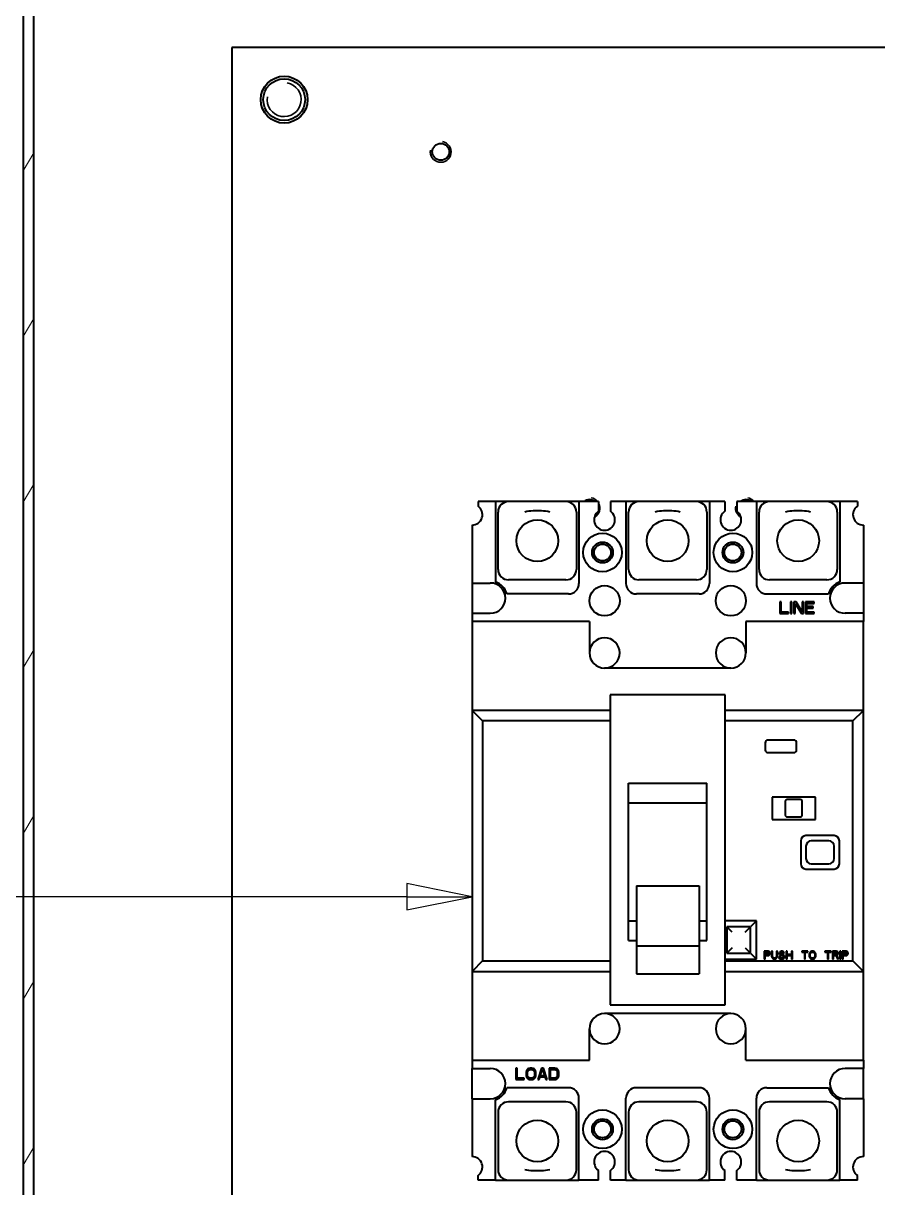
# Model space of a CAD drawing. Header units: millimetres. Extents: x 0 to 4205, y 0 to 2970.
# Drawn here: x 1685.3 to 1849.1, y 2406.8 to 2629.9 of the extents above; entities that cross this region are included whole.
import ezdxf

# ---------------------------------------------------------------- set-up
doc = ezdxf.new("R2010")
doc.units = ezdxf.units.MM
doc.header["$LTSCALE"] = 5
for name, color, linetype, lineweight in [('가시적인 것(ISO)', 3, 'Continuous', 40), ('가시적인 좁은 것(ISO)', 3, 'Continuous', 35), ('기호(ISO)', 5, 'Continuous', 25), ('해치(ISO)', 7, 'Continuous', 18)]:
    doc.layers.add(name, color=color, linetype=linetype, lineweight=lineweight)

msp = doc.modelspace()

# ---------------------------------------------------------------- hatches: boundary and pattern name
at = {"layer": '해치(ISO)'}
h = msp.add_hatch(dxfattribs=at)
h.set_pattern_fill('ANSI31', color=256, scale=127, angle=14.99998, style=0)
h.set_pattern_definition([(60, (0, 0), (-13.74815, 7.937505), [])])
h.paths.add_polyline_path([(2112.348, 2655.227), (1685.348, 2655.227), (1685.348, 2270.227), (2112.348, 2270.227)])
h.paths.add_polyline_path([(1687.348, 2653.227), (2110.348, 2653.227), (2110.348, 2272.227), (1687.348, 2272.227)], flags=0)

# ---------------------------------------------------------------- linework, layer by layer
at = {"layer": '가시적인 것(ISO)'}
for p, q in [((1685.348, 2655.227), (1685.348, 2270.227)), ((1687.348, 2272.227), (1687.348, 2653.227)), ((1725.348, 2625.227), (1725.348, 2300.227)), ((2072.348, 2625.227), (1725.348, 2625.227)), ((1775.848, 2538.227), (1772.498, 2538.227)), ((1772.498, 2538.227), (1772.498, 2537.364)), ((1778.348, 2538.227), (1775.848, 2538.227)), ((1775.848, 2538.227), (1775.848, 2522.82)), ((1789.348, 2538.227), (1778.348, 2538.227)), ((1791.847, 2538.227), (1789.348, 2538.227)), ((1795.603, 2538.227), (1791.847, 2538.227)), ((1791.847, 2538.227), (1791.847, 2522.527)), ((1795.603, 2538.227), (1795.603, 2536.367)), ((1800.848, 2538.227), (1797.903, 2538.227)), ((1797.903, 2538.227), (1797.903, 2536.36)), ((1803.348, 2538.227), (1800.848, 2538.227)), ((1800.848, 2538.227), (1800.848, 2522.527)), ((1814.348, 2538.227), (1803.348, 2538.227)), ((1816.848, 2538.227), (1814.348, 2538.227)), ((1819.803, 2538.227), (1816.848, 2538.227)), ((1816.848, 2538.227), (1816.848, 2522.527)), ((1819.803, 2538.227), (1819.803, 2536.367)), ((1825.848, 2538.227), (1822.103, 2538.227)), ((1822.103, 2538.227), (1822.103, 2536.36)), ((1828.348, 2538.227), (1825.848, 2538.227)), ((1825.848, 2538.227), (1825.848, 2522.527)), ((1839.348, 2538.227), (1828.348, 2538.227)), ((1841.848, 2538.227), (1839.348, 2538.227)), ((1845.198, 2538.227), (1841.848, 2538.227)), ((1841.848, 2538.227), (1841.848, 2522.82)), ((1845.198, 2538.227), (1845.198, 2537.364)), ((1776.348, 2525.227), (1776.348, 2536.227)), ((1791.348, 2536.227), (1791.348, 2525.227)), ((1801.348, 2525.227), (1801.348, 2536.227)), ((1816.348, 2536.227), (1816.348, 2525.227)), ((1826.348, 2525.227), (1826.348, 2536.227)), ((1841.348, 2536.227), (1841.348, 2525.227)), ((1771.348, 2533.727), (1771.348, 2522.627)), ((1846.348, 2533.727), (1846.348, 2522.627)), ((1789.348, 2523.227), (1778.348, 2523.227)), ((1814.348, 2523.227), (1803.348, 2523.227)), ((1839.348, 2523.227), (1828.348, 2523.227)), ((1771.348, 2522.627), (1774.848, 2522.627)), ((1771.348, 2522.627), (1771.348, 2516.827)), ((1846.348, 2522.627), (1842.848, 2522.627)), ((1846.348, 2522.627), (1846.348, 2516.827)), ((1789.847, 2520.527), (1777.998, 2520.527)), ((1814.848, 2520.527), (1802.848, 2520.527)), ((1827.848, 2520.527), (1839.698, 2520.527)), ((1830.348, 2518.997), (1830.348, 2516.777)), ((1830.625, 2518.997), (1830.348, 2518.997)), ((1830.625, 2517.061), (1830.625, 2518.997)), ((1832.66, 2518.997), (1832.383, 2518.997)), ((1832.383, 2518.997), (1832.383, 2516.777)), ((1832.66, 2516.777), (1832.66, 2518.997)), ((1833.446, 2518.997), (1833.03, 2518.997)), ((1833.03, 2518.997), (1833.03, 2516.777)), ((1833.308, 2516.777), (1833.308, 2518.714)), ((1833.308, 2518.714), (1834.464, 2516.777)), ((1834.603, 2517.108), (1833.446, 2518.997)), ((1834.88, 2518.997), (1834.603, 2518.997)), ((1834.603, 2518.997), (1834.603, 2517.108)), ((1834.88, 2516.777), (1834.88, 2518.997)), ((1836.915, 2518.997), (1835.25, 2518.997)), ((1835.25, 2518.997), (1835.25, 2516.777)), ((1835.528, 2518.1), (1835.528, 2518.714)), ((1835.528, 2518.714), (1836.915, 2518.714)), ((1836.915, 2518.714), (1836.915, 2518.997)), ((1771.348, 2516.827), (1774.848, 2516.827)), ((1771.348, 2516.827), (1771.348, 2515.227)), ((1830.348, 2516.777), (1832.013, 2516.777)), ((1832.013, 2517.061), (1830.625, 2517.061)), ((1832.013, 2516.777), (1832.013, 2517.061)), ((1832.383, 2516.777), (1832.66, 2516.777)), ((1833.03, 2516.777), (1833.308, 2516.777)), ((1834.464, 2516.777), (1834.88, 2516.777)), ((1835.25, 2516.777), (1836.915, 2516.777)), ((1836.73, 2518.1), (1835.528, 2518.1)), ((1835.528, 2517.061), (1835.528, 2517.817)), ((1835.528, 2517.817), (1836.73, 2517.817)), ((1836.915, 2517.061), (1835.528, 2517.061)), ((1836.73, 2517.817), (1836.73, 2518.1)), ((1836.915, 2516.777), (1836.915, 2517.061)), ((1846.348, 2516.827), (1842.848, 2516.827)), ((1846.348, 2516.827), (1846.348, 2515.227)), ((1793.848, 2515.227), (1771.348, 2515.227)), ((1771.348, 2515.227), (1771.348, 2498.227)), ((1793.848, 2515.227), (1793.848, 2509.227)), ((1823.848, 2515.227), (1823.848, 2509.227)), ((1846.348, 2515.227), (1823.848, 2515.227)), ((1846.348, 2498.227), (1846.348, 2515.227)), ((1820.948, 2506.327), (1796.748, 2506.327)), ((1797.848, 2501.227), (1797.848, 2441.827)), ((1819.848, 2501.227), (1797.848, 2501.227)), ((1819.848, 2441.827), (1819.848, 2501.227)), ((1797.848, 2498.227), (1771.348, 2498.227)), ((1771.348, 2498.227), (1771.348, 2448.227)), ((1771.348, 2498.227), (1773.348, 2496.227)), ((1846.348, 2498.227), (1819.848, 2498.227)), ((1844.348, 2496.227), (1846.348, 2498.227)), ((1846.348, 2448.227), (1846.348, 2498.227)), ((1773.348, 2496.227), (1773.348, 2450.227)), ((1797.848, 2496.227), (1773.348, 2496.227)), ((1844.348, 2496.227), (1819.848, 2496.227)), ((1844.348, 2450.227), (1844.348, 2496.227)), ((1827.548, 2492.027), (1827.548, 2490.627)), ((1833.048, 2492.527), (1828.048, 2492.527)), ((1833.548, 2490.627), (1833.548, 2492.027)), ((1828.048, 2490.127), (1833.048, 2490.127)), ((1801.348, 2454.161), (1801.348, 2484.294)), ((1801.348, 2484.294), (1816.348, 2484.294)), ((1816.348, 2454.161), (1816.348, 2484.294)), ((1828.848, 2481.627), (1828.848, 2477.327)), ((1837.148, 2481.627), (1828.848, 2481.627)), ((1831.348, 2480.727), (1831.348, 2478.227)), ((1834.248, 2481.127), (1831.748, 2481.127)), ((1834.648, 2478.227), (1834.648, 2480.727)), ((1837.148, 2477.327), (1837.148, 2481.627)), ((1801.348, 2480.527), (1816.348, 2480.527)), ((1828.848, 2477.327), (1837.148, 2477.327)), ((1831.748, 2477.827), (1834.248, 2477.827)), ((1840.748, 2474.227), (1835.348, 2474.227)), ((1834.348, 2473.227), (1834.348, 2468.827)), ((1835.348, 2472.227), (1835.348, 2469.827)), ((1839.748, 2473.227), (1836.348, 2473.227)), ((1840.748, 2469.827), (1840.748, 2472.227)), ((1841.748, 2468.827), (1841.748, 2473.227)), ((1835.348, 2467.827), (1840.748, 2467.827)), ((1836.348, 2468.827), (1839.748, 2468.827)), ((1802.848, 2464.628), (1814.848, 2464.628)), ((1802.848, 2464.628), (1802.848, 2453.106)), ((1814.848, 2464.628), (1814.848, 2453.106)), ((1801.348, 2457.927), (1802.848, 2457.927)), ((1814.848, 2457.927), (1816.348, 2457.927)), ((1825.848, 2457.877), (1819.848, 2457.877)), ((1824.698, 2456.727), (1820.198, 2456.727)), ((1821.198, 2455.727), (1820.198, 2456.727)), ((1820.198, 2456.727), (1820.198, 2451.727)), ((1823.698, 2455.727), (1824.698, 2456.727)), ((1824.698, 2451.727), (1824.698, 2456.727)), ((1824.848, 2456.877), (1825.848, 2457.877)), ((1825.848, 2450.577), (1825.848, 2457.877)), ((1801.348, 2454.161), (1802.848, 2454.161)), ((1814.848, 2454.161), (1816.348, 2454.161)), ((1802.848, 2453.106), (1802.848, 2447.745)), ((1802.848, 2453.106), (1814.848, 2453.106)), ((1814.848, 2453.106), (1814.848, 2447.745)), ((1821.198, 2452.727), (1820.198, 2451.727)), ((1820.198, 2451.727), (1824.698, 2451.727)), ((1823.698, 2452.727), (1824.698, 2451.727)), ((1828.098, 2452.077), (1827.348, 2452.077)), ((1827.348, 2452.077), (1827.348, 2450.577)), ((1827.535, 2451.439), (1827.535, 2451.918)), ((1827.535, 2451.918), (1828.129, 2451.918)), ((1828.254, 2452.045), (1828.098, 2452.077)), ((1828.129, 2451.918), (1828.223, 2451.886)), ((1828.223, 2451.886), (1828.285, 2451.822)), ((1828.379, 2451.95), (1828.254, 2452.045)), ((1828.285, 2451.822), (1828.316, 2451.726)), ((1828.316, 2451.726), (1828.316, 2451.631)), ((1828.473, 2451.822), (1828.379, 2451.95)), ((1828.504, 2451.726), (1828.473, 2451.822)), ((1828.504, 2451.599), (1828.504, 2451.726)), ((1828.941, 2452.077), (1828.754, 2452.077)), ((1828.754, 2452.077), (1828.754, 2451.088)), ((1828.941, 2451.088), (1828.941, 2452.077)), ((1829.879, 2452.077), (1829.691, 2452.077)), ((1829.691, 2452.077), (1829.691, 2451.088)), ((1829.879, 2451.088), (1829.879, 2452.077)), ((1830.254, 2451.854), (1830.223, 2451.726)), ((1830.223, 2451.726), (1830.223, 2451.599)), ((1830.379, 2451.982), (1830.254, 2451.854)), ((1830.504, 2452.045), (1830.379, 2451.982)), ((1830.41, 2451.694), (1830.441, 2451.79)), ((1830.41, 2451.631), (1830.41, 2451.694)), ((1830.441, 2451.79), (1830.535, 2451.854)), ((1830.629, 2452.077), (1830.504, 2452.045)), ((1830.535, 2451.854), (1830.629, 2451.886)), ((1830.785, 2452.077), (1830.629, 2452.077)), ((1830.629, 2451.886), (1830.816, 2451.886)), ((1830.941, 2452.045), (1830.785, 2452.077)), ((1830.816, 2451.886), (1830.91, 2451.854)), ((1830.91, 2451.854), (1830.973, 2451.79)), ((1831.066, 2451.95), (1830.941, 2452.045)), ((1830.973, 2451.79), (1831.004, 2451.726)), ((1831.004, 2451.726), (1831.191, 2451.726)), ((1831.16, 2451.822), (1831.066, 2451.95)), ((1831.191, 2451.726), (1831.16, 2451.822)), ((1831.723, 2452.077), (1831.535, 2452.077)), ((1831.535, 2452.077), (1831.535, 2450.577)), ((1831.723, 2451.471), (1831.723, 2452.077)), ((1832.785, 2452.077), (1832.598, 2452.077)), ((1832.598, 2452.077), (1832.598, 2451.471)), ((1832.785, 2450.577), (1832.785, 2452.077)), ((1835.723, 2452.077), (1834.535, 2452.077)), ((1834.535, 2452.077), (1834.535, 2451.918)), ((1834.535, 2451.918), (1835.035, 2451.918)), ((1835.035, 2451.918), (1835.035, 2450.577)), ((1835.223, 2450.577), (1835.223, 2451.918)), ((1835.223, 2451.918), (1835.723, 2451.918)), ((1835.723, 2451.918), (1835.723, 2452.077)), ((1836.004, 2451.726), (1835.973, 2451.567)), ((1836.066, 2451.854), (1836.004, 2451.726)), ((1836.191, 2451.982), (1836.066, 2451.854)), ((1836.16, 2451.567), (1836.191, 2451.694)), ((1836.316, 2452.045), (1836.191, 2451.982)), ((1836.191, 2451.694), (1836.254, 2451.79)), ((1836.254, 2451.79), (1836.348, 2451.854)), ((1836.473, 2452.077), (1836.316, 2452.045)), ((1836.348, 2451.854), (1836.473, 2451.886)), ((1836.723, 2452.077), (1836.473, 2452.077)), ((1836.473, 2451.886), (1836.723, 2451.886)), ((1836.879, 2452.045), (1836.723, 2452.077)), ((1836.723, 2451.886), (1836.848, 2451.854)), ((1836.848, 2451.854), (1836.941, 2451.79)), ((1837.004, 2451.982), (1836.879, 2452.045)), ((1836.941, 2451.79), (1837.004, 2451.694)), ((1837.129, 2451.854), (1837.004, 2451.982)), ((1837.004, 2451.694), (1837.035, 2451.567)), ((1837.191, 2451.726), (1837.129, 2451.854)), ((1837.223, 2451.567), (1837.191, 2451.726)), ((1840.16, 2452.077), (1838.973, 2452.077)), ((1838.973, 2452.077), (1838.973, 2451.918)), ((1838.973, 2451.918), (1839.473, 2451.918)), ((1839.473, 2451.918), (1839.473, 2450.577)), ((1839.66, 2450.577), (1839.66, 2451.918)), ((1839.66, 2451.918), (1840.16, 2451.918)), ((1840.16, 2451.918), (1840.16, 2452.077)), ((1841.16, 2452.077), (1840.41, 2452.077)), ((1840.41, 2452.077), (1840.41, 2450.577)), ((1840.598, 2451.439), (1840.598, 2451.918)), ((1840.598, 2451.918), (1841.191, 2451.918)), ((1841.316, 2452.045), (1841.16, 2452.077)), ((1841.191, 2451.918), (1841.285, 2451.886)), ((1841.285, 2451.886), (1841.348, 2451.822)), ((1841.441, 2451.95), (1841.316, 2452.045)), ((1841.348, 2451.822), (1841.379, 2451.726)), ((1841.379, 2451.726), (1841.379, 2451.631)), ((1841.535, 2451.822), (1841.441, 2451.95)), ((1841.566, 2451.726), (1841.535, 2451.822)), ((1841.566, 2451.599), (1841.566, 2451.726)), ((1842.035, 2452.077), (1841.848, 2452.077)), ((1841.848, 2452.077), (1841.848, 2450.577)), ((1842.035, 2450.577), (1842.035, 2452.077)), ((1843.035, 2452.077), (1842.285, 2452.077)), ((1842.285, 2452.077), (1842.285, 2450.577)), ((1842.473, 2451.439), (1842.473, 2451.918)), ((1842.473, 2451.918), (1843.066, 2451.918)), ((1843.191, 2452.045), (1843.035, 2452.077)), ((1843.066, 2451.918), (1843.16, 2451.886)), ((1843.16, 2451.886), (1843.223, 2451.822)), ((1843.316, 2451.95), (1843.191, 2452.045)), ((1843.223, 2451.822), (1843.254, 2451.726)), ((1843.254, 2451.726), (1843.254, 2451.631)), ((1843.41, 2451.822), (1843.316, 2451.95)), ((1843.441, 2451.726), (1843.41, 2451.822)), ((1843.441, 2451.599), (1843.441, 2451.726)), ((1773.348, 2450.227), (1771.348, 2448.227)), ((1773.348, 2450.227), (1797.848, 2450.227)), ((1819.848, 2450.577), (1825.848, 2450.577)), ((1819.848, 2450.227), (1844.348, 2450.227)), ((1825.848, 2450.577), (1824.848, 2451.577)), ((1827.348, 2450.577), (1827.535, 2450.577)), ((1828.129, 2451.439), (1827.535, 2451.439)), ((1827.535, 2450.577), (1827.535, 2451.248)), ((1827.535, 2451.248), (1828.098, 2451.248)), ((1828.098, 2451.248), (1828.254, 2451.28)), ((1828.223, 2451.471), (1828.129, 2451.439)), ((1828.285, 2451.535), (1828.223, 2451.471)), ((1828.254, 2451.28), (1828.379, 2451.375)), ((1828.316, 2451.631), (1828.285, 2451.535)), ((1828.379, 2451.375), (1828.473, 2451.503)), ((1828.473, 2451.503), (1828.504, 2451.599)), ((1828.754, 2451.088), (1828.785, 2450.928)), ((1828.785, 2450.928), (1828.848, 2450.801)), ((1828.848, 2450.801), (1828.973, 2450.673)), ((1828.973, 2450.96), (1828.941, 2451.088)), ((1829.035, 2450.865), (1828.973, 2450.96)), ((1828.973, 2450.673), (1829.098, 2450.609)), ((1829.129, 2450.801), (1829.035, 2450.865)), ((1829.098, 2450.609), (1829.254, 2450.577)), ((1829.254, 2450.769), (1829.129, 2450.801)), ((1829.379, 2450.769), (1829.254, 2450.769)), ((1829.254, 2450.577), (1829.379, 2450.577)), ((1829.504, 2450.801), (1829.379, 2450.769)), ((1829.379, 2450.577), (1829.535, 2450.609)), ((1829.598, 2450.865), (1829.504, 2450.801)), ((1829.535, 2450.609), (1829.66, 2450.673)), ((1829.66, 2450.96), (1829.598, 2450.865)), ((1829.691, 2451.088), (1829.66, 2450.96)), ((1829.66, 2450.673), (1829.785, 2450.801)), ((1829.785, 2450.801), (1829.848, 2450.928)), ((1829.848, 2450.928), (1829.879, 2451.088)), ((1830.316, 2450.992), (1830.129, 2450.992)), ((1830.129, 2450.992), (1830.16, 2450.865)), ((1830.16, 2450.865), (1830.254, 2450.705)), ((1830.223, 2451.599), (1830.254, 2451.471)), ((1830.254, 2451.471), (1830.379, 2451.343)), ((1830.254, 2450.705), (1830.41, 2450.609)), ((1830.348, 2450.897), (1830.316, 2450.992)), ((1830.441, 2450.801), (1830.348, 2450.897)), ((1830.379, 2451.343), (1830.504, 2451.28)), ((1830.441, 2451.535), (1830.41, 2451.631)), ((1830.41, 2450.609), (1830.566, 2450.577)), ((1830.535, 2451.471), (1830.441, 2451.535)), ((1830.566, 2450.769), (1830.441, 2450.801)), ((1830.504, 2451.28), (1830.629, 2451.248)), ((1830.629, 2451.439), (1830.535, 2451.471)), ((1830.816, 2450.769), (1830.566, 2450.769)), ((1830.566, 2450.577), (1830.816, 2450.577)), ((1830.816, 2451.439), (1830.629, 2451.439)), ((1830.629, 2451.248), (1830.816, 2451.248)), ((1830.973, 2451.407), (1830.816, 2451.439)), ((1830.816, 2451.248), (1830.941, 2451.216)), ((1830.941, 2450.801), (1830.816, 2450.769)), ((1830.816, 2450.577), (1830.973, 2450.609)), ((1830.941, 2451.216), (1831.035, 2451.152)), ((1831.035, 2450.865), (1830.941, 2450.801)), ((1831.098, 2451.343), (1830.973, 2451.407)), ((1830.973, 2450.609), (1831.098, 2450.673)), ((1831.035, 2451.152), (1831.098, 2451.056)), ((1831.098, 2450.96), (1831.035, 2450.865)), ((1831.223, 2451.216), (1831.098, 2451.343)), ((1831.098, 2451.056), (1831.098, 2450.96)), ((1831.098, 2450.673), (1831.223, 2450.801)), ((1831.285, 2451.088), (1831.223, 2451.216)), ((1831.223, 2450.801), (1831.285, 2450.928)), ((1831.285, 2450.928), (1831.285, 2451.088)), ((1831.535, 2450.577), (1831.723, 2450.577)), ((1832.598, 2451.471), (1831.723, 2451.471)), ((1831.723, 2450.577), (1831.723, 2451.28)), ((1831.723, 2451.28), (1832.598, 2451.28)), ((1832.598, 2451.28), (1832.598, 2450.577)), ((1832.598, 2450.577), (1832.785, 2450.577)), ((1835.035, 2450.577), (1835.223, 2450.577)), ((1835.973, 2451.567), (1835.973, 2451.088)), ((1835.973, 2451.088), (1836.004, 2450.928)), ((1836.004, 2450.928), (1836.066, 2450.801)), ((1836.066, 2450.801), (1836.191, 2450.673)), ((1836.16, 2451.088), (1836.16, 2451.567)), ((1836.191, 2450.96), (1836.16, 2451.088)), ((1836.254, 2450.865), (1836.191, 2450.96)), ((1836.191, 2450.673), (1836.316, 2450.609)), ((1836.348, 2450.801), (1836.254, 2450.865)), ((1836.316, 2450.609), (1836.473, 2450.577)), ((1836.473, 2450.769), (1836.348, 2450.801)), ((1836.723, 2450.769), (1836.473, 2450.769)), ((1836.473, 2450.577), (1836.723, 2450.577)), ((1836.848, 2450.801), (1836.723, 2450.769)), ((1836.723, 2450.577), (1836.879, 2450.609)), ((1836.941, 2450.865), (1836.848, 2450.801)), ((1836.879, 2450.609), (1837.004, 2450.673)), ((1837.004, 2450.96), (1836.941, 2450.865)), ((1837.035, 2451.088), (1837.004, 2450.96)), ((1837.004, 2450.673), (1837.129, 2450.801)), ((1837.035, 2451.567), (1837.035, 2451.088)), ((1837.129, 2450.801), (1837.191, 2450.928)), ((1837.191, 2450.928), (1837.223, 2451.088)), ((1837.223, 2451.088), (1837.223, 2451.567)), ((1839.473, 2450.577), (1839.66, 2450.577)), ((1840.41, 2450.577), (1840.598, 2450.577)), ((1841.191, 2451.439), (1840.598, 2451.439)), ((1840.598, 2451.248), (1841.129, 2451.248)), ((1840.598, 2450.577), (1840.598, 2451.248)), ((1841.129, 2451.248), (1841.379, 2450.577)), ((1841.285, 2451.471), (1841.191, 2451.439)), ((1841.348, 2451.535), (1841.285, 2451.471)), ((1841.316, 2451.311), (1841.441, 2451.375)), ((1841.598, 2450.577), (1841.316, 2451.311)), ((1841.379, 2451.631), (1841.348, 2451.535)), ((1841.379, 2450.577), (1841.598, 2450.577)), ((1841.441, 2451.375), (1841.535, 2451.503)), ((1841.535, 2451.503), (1841.566, 2451.599)), ((1841.848, 2450.577), (1842.035, 2450.577)), ((1842.285, 2450.577), (1842.473, 2450.577)), ((1843.066, 2451.439), (1842.473, 2451.439)), ((1842.473, 2450.577), (1842.473, 2451.248)), ((1842.473, 2451.248), (1843.035, 2451.248)), ((1843.035, 2451.248), (1843.191, 2451.28)), ((1843.16, 2451.471), (1843.066, 2451.439)), ((1843.223, 2451.535), (1843.16, 2451.471)), ((1843.191, 2451.28), (1843.316, 2451.375)), ((1843.254, 2451.631), (1843.223, 2451.535)), ((1843.316, 2451.375), (1843.41, 2451.503)), ((1843.41, 2451.503), (1843.441, 2451.599)), ((1846.348, 2448.227), (1844.348, 2450.227)), ((1771.348, 2448.227), (1797.848, 2448.227)), ((1771.348, 2448.227), (1771.348, 2431.227)), ((1802.848, 2447.745), (1814.848, 2447.745)), ((1819.848, 2448.227), (1846.348, 2448.227)), ((1846.348, 2431.227), (1846.348, 2448.227)), ((1797.848, 2441.827), (1819.848, 2441.827)), ((1820.948, 2440.127), (1796.748, 2440.127)), ((1793.848, 2431.227), (1793.848, 2437.227)), ((1823.848, 2431.227), (1823.848, 2437.227)), ((1771.348, 2431.227), (1771.348, 2429.627)), ((1771.348, 2431.227), (1793.848, 2431.227)), ((1771.348, 2429.627), (1774.848, 2429.627)), ((1771.348, 2423.827), (1771.348, 2429.627)), ((1779.718, 2429.677), (1779.718, 2427.477)), ((1779.993, 2429.677), (1779.718, 2429.677)), ((1779.993, 2427.758), (1779.993, 2429.677)), ((1782.055, 2429.537), (1781.872, 2429.35)), ((1782.238, 2429.631), (1782.055, 2429.537)), ((1782.468, 2429.677), (1782.238, 2429.631)), ((1782.284, 2429.35), (1782.468, 2429.397)), ((1782.834, 2429.677), (1782.468, 2429.677)), ((1782.468, 2429.397), (1782.834, 2429.397)), ((1783.063, 2429.631), (1782.834, 2429.677)), ((1782.834, 2429.397), (1783.018, 2429.35)), ((1783.247, 2429.537), (1783.063, 2429.631)), ((1783.43, 2429.35), (1783.247, 2429.537)), ((1784.668, 2429.677), (1783.934, 2427.477)), ((1784.438, 2428.226), (1784.851, 2429.49)), ((1785.034, 2429.677), (1784.668, 2429.677)), ((1784.851, 2429.49), (1785.263, 2428.226)), ((1785.768, 2427.477), (1785.034, 2429.677)), ((1787.234, 2429.677), (1786.134, 2429.677)), ((1786.134, 2429.677), (1786.134, 2427.477)), ((1786.409, 2429.397), (1787.234, 2429.397)), ((1786.409, 2427.758), (1786.409, 2429.397)), ((1787.463, 2429.631), (1787.234, 2429.677)), ((1787.234, 2429.397), (1787.418, 2429.35)), ((1787.647, 2429.537), (1787.463, 2429.631)), ((1787.83, 2429.35), (1787.647, 2429.537)), ((1823.848, 2431.227), (1846.348, 2431.227)), ((1846.348, 2429.627), (1842.848, 2429.627)), ((1846.348, 2431.227), (1846.348, 2429.627)), ((1846.348, 2423.827), (1846.348, 2429.627)), ((1779.718, 2427.477), (1781.368, 2427.477)), ((1781.368, 2427.758), (1779.993, 2427.758)), ((1781.368, 2427.477), (1781.368, 2427.758)), ((1781.78, 2429.163), (1781.734, 2428.928)), ((1781.734, 2428.928), (1781.734, 2428.226)), ((1781.734, 2428.226), (1781.78, 2427.992)), ((1781.872, 2429.35), (1781.78, 2429.163)), ((1781.78, 2427.992), (1781.872, 2427.805)), ((1781.872, 2427.805), (1782.055, 2427.618)), ((1782.009, 2428.928), (1782.055, 2429.116)), ((1782.009, 2428.226), (1782.009, 2428.928)), ((1782.055, 2428.039), (1782.009, 2428.226)), ((1782.055, 2429.116), (1782.147, 2429.256)), ((1782.147, 2427.899), (1782.055, 2428.039)), ((1782.055, 2427.618), (1782.238, 2427.524)), ((1782.147, 2429.256), (1782.284, 2429.35)), ((1782.284, 2427.805), (1782.147, 2427.899)), ((1782.238, 2427.524), (1782.468, 2427.477)), ((1782.468, 2427.758), (1782.284, 2427.805)), ((1782.834, 2427.758), (1782.468, 2427.758)), ((1782.468, 2427.477), (1782.834, 2427.477)), ((1783.018, 2427.805), (1782.834, 2427.758)), ((1782.834, 2427.477), (1783.063, 2427.524)), ((1783.018, 2429.35), (1783.155, 2429.256)), ((1783.155, 2427.899), (1783.018, 2427.805)), ((1783.063, 2427.524), (1783.247, 2427.618)), ((1783.155, 2429.256), (1783.247, 2429.116)), ((1783.247, 2428.039), (1783.155, 2427.899)), ((1783.247, 2429.116), (1783.293, 2428.928)), ((1783.293, 2428.226), (1783.247, 2428.039)), ((1783.247, 2427.618), (1783.43, 2427.805)), ((1783.293, 2428.928), (1783.293, 2428.226)), ((1783.522, 2429.163), (1783.43, 2429.35)), ((1783.43, 2427.805), (1783.522, 2427.992)), ((1783.568, 2428.928), (1783.522, 2429.163)), ((1783.522, 2427.992), (1783.568, 2428.226)), ((1783.568, 2428.226), (1783.568, 2428.928)), ((1783.934, 2427.477), (1784.209, 2427.477)), ((1784.209, 2427.477), (1784.393, 2428.039)), ((1784.393, 2428.039), (1785.309, 2428.039)), ((1785.263, 2428.226), (1784.438, 2428.226)), ((1785.309, 2428.039), (1785.493, 2427.477)), ((1785.493, 2427.477), (1785.768, 2427.477)), ((1786.134, 2427.477), (1787.234, 2427.477)), ((1787.234, 2427.758), (1786.409, 2427.758)), ((1787.418, 2427.805), (1787.234, 2427.758)), ((1787.234, 2427.477), (1787.463, 2427.524)), ((1787.418, 2429.35), (1787.555, 2429.256)), ((1787.555, 2427.899), (1787.418, 2427.805)), ((1787.463, 2427.524), (1787.647, 2427.618)), ((1787.555, 2429.256), (1787.647, 2429.116)), ((1787.647, 2428.039), (1787.555, 2427.899)), ((1787.647, 2429.116), (1787.693, 2428.928)), ((1787.693, 2428.226), (1787.647, 2428.039)), ((1787.647, 2427.618), (1787.83, 2427.805)), ((1787.693, 2428.928), (1787.693, 2428.226)), ((1787.922, 2429.163), (1787.83, 2429.35)), ((1787.83, 2427.805), (1787.922, 2427.992)), ((1787.968, 2428.928), (1787.922, 2429.163)), ((1787.922, 2427.992), (1787.968, 2428.226)), ((1787.968, 2428.226), (1787.968, 2428.928)), ((1789.847, 2425.927), (1777.998, 2425.927)), ((1814.848, 2425.927), (1802.848, 2425.927)), ((1827.848, 2425.927), (1839.698, 2425.927)), ((1771.348, 2423.827), (1774.848, 2423.827)), ((1771.348, 2423.827), (1771.348, 2412.727)), ((1775.848, 2408.227), (1775.848, 2423.635)), ((1789.348, 2423.227), (1778.348, 2423.227)), ((1791.847, 2408.227), (1791.847, 2423.927)), ((1800.848, 2408.227), (1800.848, 2423.927)), ((1814.348, 2423.227), (1803.348, 2423.227)), ((1816.848, 2408.227), (1816.848, 2423.927)), ((1825.848, 2408.227), (1825.848, 2423.927)), ((1839.348, 2423.227), (1828.348, 2423.227)), ((1841.848, 2408.227), (1841.848, 2423.635)), ((1846.348, 2423.827), (1842.848, 2423.827)), ((1846.348, 2423.827), (1846.348, 2412.727)), ((1776.348, 2421.227), (1776.348, 2410.227)), ((1791.348, 2410.227), (1791.348, 2421.227)), ((1801.348, 2421.227), (1801.348, 2410.227)), ((1816.348, 2410.227), (1816.348, 2421.227)), ((1826.348, 2421.227), (1826.348, 2410.227)), ((1841.348, 2410.227), (1841.348, 2421.227)), ((1795.603, 2408.227), (1795.603, 2410.087)), ((1797.903, 2408.227), (1797.903, 2410.095)), ((1819.803, 2408.227), (1819.803, 2410.087)), ((1822.103, 2408.227), (1822.103, 2410.095)), ((1772.498, 2408.227), (1772.498, 2409.091)), ((1775.848, 2408.227), (1772.498, 2408.227)), ((1775.848, 2408.227), (1778.348, 2408.227)), ((1778.348, 2408.227), (1789.348, 2408.227)), ((1789.348, 2408.227), (1791.847, 2408.227)), ((1795.603, 2408.227), (1791.847, 2408.227)), ((1800.848, 2408.227), (1797.903, 2408.227)), ((1800.848, 2408.227), (1803.348, 2408.227)), ((1803.348, 2408.227), (1814.348, 2408.227)), ((1814.348, 2408.227), (1816.848, 2408.227)), ((1819.803, 2408.227), (1816.848, 2408.227)), ((1825.848, 2408.227), (1822.103, 2408.227)), ((1825.848, 2408.227), (1828.348, 2408.227)), ((1828.348, 2408.227), (1839.348, 2408.227)), ((1839.348, 2408.227), (1841.848, 2408.227)), ((1845.198, 2408.227), (1841.848, 2408.227)), ((1845.198, 2408.227), (1845.198, 2409.091))]:
    msp.add_line(p, q, dxfattribs=at)
for centre, radius in [((1735.348, 2615.227), 4.5), ((1735.348, 2615.227), 4), ((1765.348, 2605.227), 1.621), ((1783.848, 2530.727), 4), ((1808.848, 2530.727), 4), ((1833.848, 2530.727), 4), ((1796.348, 2528.477), 3.7), ((1821.348, 2528.477), 3.7), ((1796.348, 2528.477), 2), ((1796.348, 2528.477), 1.621), ((1821.348, 2528.477), 2), ((1821.348, 2528.477), 1.621), ((1796.748, 2519.227), 2.9), ((1820.948, 2519.227), 2.9), ((1796.348, 2417.977), 3.7), ((1821.348, 2417.977), 3.7), ((1783.848, 2415.727), 4), ((1796.348, 2417.977), 2), ((1796.348, 2417.977), 1.621), ((1808.848, 2415.727), 4), ((1821.348, 2417.977), 2), ((1821.348, 2417.977), 1.621), ((1833.848, 2415.727), 4)]:
    msp.add_circle(centre, radius, dxfattribs=at)
for centre, radius, start, end in [((1771.348, 2535.727), 2, 270, 54.90037), ((1778.348, 2536.227), 2, 90, 180), ((1789.348, 2536.227), 2, 0, 90), ((1793.848, 2536.977), 1.621, 50.45537, 129.54463), ((1803.348, 2536.227), 2, 90, 180), ((1814.348, 2536.227), 2, 0, 90), ((1823.848, 2536.977), 1.621, 50.45537, 129.54463), ((1828.348, 2536.227), 2, 90, 180), ((1839.348, 2536.227), 2, 0, 90), ((1846.348, 2535.727), 2, 125.09963, 270), ((1796.748, 2534.727), 2, 124.91521, 54.71552), ((1820.948, 2534.727), 2, 124.91521, 54.71552), ((1778.348, 2525.227), 2, 180, 270), ((1789.348, 2525.227), 2, 270, 0), ((1803.348, 2525.227), 2, 180, 270), ((1814.348, 2525.227), 2, 270, 0), ((1828.348, 2525.227), 2, 180, 270), ((1839.348, 2525.227), 2, 270, 0), ((1774.848, 2519.727), 2.9, 270, 90), ((1774.848, 2519.727), 3.25, 14.25003, 72.07979), ((1789.847, 2522.527), 2, 270, 0), ((1802.848, 2522.527), 2, 180, 270), ((1814.848, 2522.527), 2, 270, 0), ((1827.848, 2522.527), 2, 180, 270), ((1842.848, 2519.727), 3.25, 107.92021, 165.74997), ((1842.848, 2519.727), 2.9, 90, 270), ((1796.748, 2509.227), 2.9, 270, 180), ((1820.948, 2509.227), 2.9, 0, 270), ((1796.748, 2509.227), 2.9, 180, 270), ((1820.948, 2509.227), 2.9, 270, 0), ((1828.048, 2492.027), 0.5, 90, 180), ((1833.048, 2492.027), 0.5, 0, 90), ((1828.048, 2490.627), 0.5, 180, 270), ((1833.048, 2490.627), 0.5, 270, 0), ((1831.748, 2480.727), 0.4, 90, 180), ((1834.248, 2480.727), 0.4, 0, 90), ((1831.748, 2478.227), 0.4, 180, 270), ((1834.248, 2478.227), 0.4, 270, 0), ((1835.348, 2473.227), 1, 90, 180), ((1840.748, 2473.227), 1, 0, 90), ((1836.348, 2472.227), 1, 90, 180), ((1839.748, 2472.227), 1, 0, 90), ((1836.348, 2469.827), 1, 180, 270), ((1839.748, 2469.827), 1, 270, 0), ((1835.348, 2468.827), 1, 180, 270), ((1840.748, 2468.827), 1, 270, 0), ((1796.748, 2437.227), 2.9, 180, 90), ((1796.748, 2437.227), 2.9, 90, 180), ((1820.948, 2437.227), 2.9, 90, 0), ((1820.948, 2437.227), 2.9, 0, 90), ((1774.848, 2426.727), 2.9, 270, 90), ((1842.848, 2426.727), 2.9, 90, 270), ((1774.848, 2426.727), 3.25, 287.92021, 345.74997), ((1789.847, 2423.927), 2, 0, 90), ((1802.848, 2423.927), 2, 90, 180), ((1814.848, 2423.927), 2, 0, 90), ((1827.848, 2423.927), 2, 90, 180), ((1842.848, 2426.727), 3.25, 194.25003, 252.07979), ((1778.348, 2421.227), 2, 90, 180), ((1789.348, 2421.227), 2, 0, 90), ((1803.348, 2421.227), 2, 90, 180), ((1814.348, 2421.227), 2, 0, 90), ((1828.348, 2421.227), 2, 90, 180), ((1839.348, 2421.227), 2, 0, 90), ((1771.348, 2410.727), 2, 305.09963, 90), ((1796.748, 2411.727), 2, 305.28448, 235.08479), ((1820.948, 2411.727), 2, 305.28448, 235.08479), ((1846.348, 2410.727), 2, 90, 234.90037), ((1778.348, 2410.227), 2, 180, 270), ((1789.348, 2410.227), 2, 270, 0), ((1803.348, 2410.227), 2, 180, 270), ((1814.348, 2410.227), 2, 270, 0), ((1828.348, 2410.227), 2, 180, 270), ((1839.348, 2410.227), 2, 270, 0)]:
    msp.add_arc(centre, radius, start, end, dxfattribs=at)
for points, knots in [([(1786.245, 2536.227), (1785.712, 2536.339), (1785.179, 2536.413), (1784.647, 2536.45), (1784.114, 2536.487), (1783.582, 2536.487), (1783.049, 2536.45), (1782.517, 2536.413), (1781.984, 2536.339), (1781.45, 2536.227)], [0.00007684, 0.00007684, 0.00007684, 0.00007684, 0.33333333, 0.33333333, 0.33333333, 0.66666667, 0.66666667, 0.66666667, 0.99992335, 0.99992335, 0.99992335, 0.99992335]), ([(1811.245, 2536.227), (1810.712, 2536.339), (1810.179, 2536.413), (1809.647, 2536.45), (1809.114, 2536.487), (1808.582, 2536.487), (1808.049, 2536.45), (1807.517, 2536.413), (1806.984, 2536.339), (1806.45, 2536.227)], [0.00007684, 0.00007684, 0.00007684, 0.00007684, 0.33333333, 0.33333333, 0.33333333, 0.66666667, 0.66666667, 0.66666667, 0.99992335, 0.99992335, 0.99992335, 0.99992335]), ([(1836.245, 2536.227), (1835.712, 2536.339), (1835.179, 2536.413), (1834.647, 2536.45), (1834.114, 2536.487), (1833.582, 2536.487), (1833.049, 2536.45), (1832.517, 2536.413), (1831.984, 2536.339), (1831.45, 2536.227)], [0.00007684, 0.00007684, 0.00007684, 0.00007684, 0.33333333, 0.33333333, 0.33333333, 0.66666667, 0.66666667, 0.66666667, 0.99992335, 0.99992335, 0.99992335, 0.99992335]), ([(1786.245, 2410.227), (1785.71, 2410.116), (1785.176, 2410.042), (1784.643, 2410.005), (1784.109, 2409.968), (1783.577, 2409.968), (1783.045, 2410.005), (1782.513, 2410.043), (1781.981, 2410.117), (1781.45, 2410.227)], [0, 0, 0, 0, 0.3333333, 0.3333333, 0.3333333, 0.6666667, 0.6666667, 0.6666667, 1, 1, 1, 1]), ([(1811.245, 2410.227), (1810.71, 2410.116), (1810.176, 2410.042), (1809.643, 2410.005), (1809.109, 2409.968), (1808.577, 2409.968), (1808.045, 2410.005), (1807.513, 2410.043), (1806.981, 2410.117), (1806.45, 2410.227)], [0, 0, 0, 0, 0.3333333, 0.3333333, 0.3333333, 0.6666667, 0.6666667, 0.6666667, 1, 1, 1, 1]), ([(1836.245, 2410.227), (1835.71, 2410.116), (1835.176, 2410.042), (1834.643, 2410.005), (1834.109, 2409.968), (1833.577, 2409.968), (1833.045, 2410.005), (1832.513, 2410.043), (1831.981, 2410.117), (1831.45, 2410.227)], [0, 0, 0, 0, 0.3333333, 0.3333333, 0.3333333, 0.6666667, 0.6666667, 0.6666667, 1, 1, 1, 1])]:
    msp.add_open_spline(points, degree=3, knots=knots, dxfattribs=at)
at = {"layer": '가시적인 좁은 것(ISO)'}
for centre, radius, start, end in [((1735.348, 2615.227), 3.256, 170, 80), ((1765.348, 2605.227), 2, 170, 80), ((1793.848, 2536.977), 2, 38.68219, 80), ((1823.848, 2536.977), 2, 38.68219, 80), ((1793.848, 2536.977), 2, 298.77443, 28.64145), ((1823.848, 2536.977), 2, 170, 241.22557)]:
    msp.add_arc(centre, radius, start, end, dxfattribs=at)
at = {"layer": '기호(ISO)', "color": 7}
for p, q in [((1771.348, 2462.529), (1758.848, 2465.029)), ((1758.848, 2465.029), (1758.848, 2460.029)), ((1758.848, 2462.529), (1507.876, 2462.529)), ((1758.848, 2462.529), (1771.348, 2462.529)), ((1758.848, 2460.029), (1771.348, 2462.529))]:
    msp.add_line(p, q, dxfattribs=at)
at = {"layer": '기호(ISO)', "color": 7, "flags": 128}
msp.add_lwpolyline([(1758.848, 2460.028), (1771.348, 2462.529), (1758.848, 2465.029), (1758.848, 2460.028)], dxfattribs=at)
at = {"layer": '기호(ISO)', "color": 7}
msp.add_solid([(1758.848, 2460.028), (1771.348, 2462.529), (1758.848, 2465.029), (1758.848, 2460.028)], dxfattribs=at)

doc.saveas('drawing.dxf')
